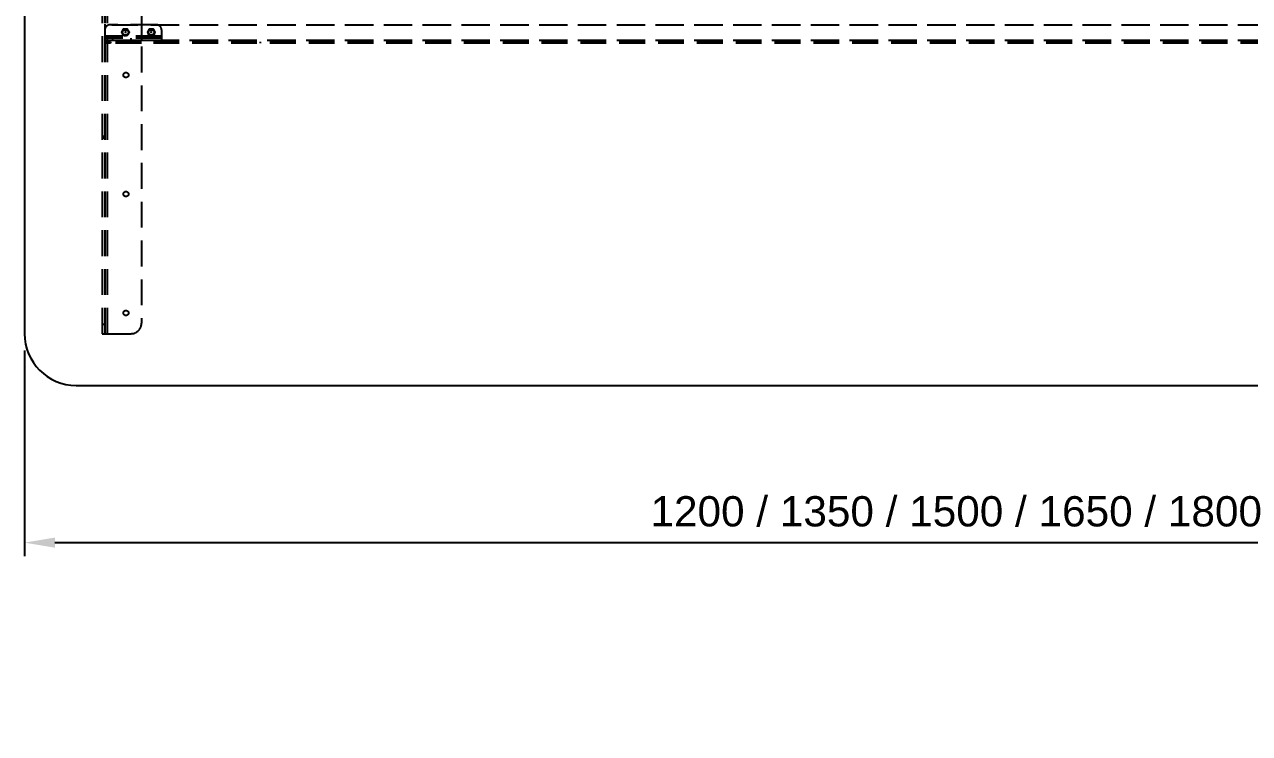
# Model space of a CAD drawing. Header units: millimetres. Extents: x -429 to 4678, y -337 to 3841.
# Drawn here: x 0 to 1183, y -337 to 349 of the extents above; entities that cross this region are included whole.
import ezdxf

# ---------------------------------------------------------------- set-up
doc = ezdxf.new("R2010")
doc.units = ezdxf.units.MM
doc.header["$LTSCALE"] = 100
doc.linetypes.add('CENTERX2', pattern=[20.32, 12.7, -2.54, 2.54, -2.54])
doc.linetypes.add('HIDDEN', pattern=[0.375, 0.25, -0.125])
doc.styles.get("Standard").update_dxf_attribs({"font": 'arial.ttf'})
doc.dimstyles.new('CGJ', dxfattribs={"dimscale": 13, "dimtxt": 2.25, "dimasz": 2.25, "dimexe": 1, "dimexo": 1.25, "dimgap": 1.15, "dimtad": 1, "dimtoh": 1, "dimdec": 1, "dimdsep": 46, "dimtxsty": 'Standard', "dimcen": 0, "dimclrd": 2, "dimclre": 2, "dimclrt": 2, "dimadec": 0, "dimazin": 0, "dimtfac": 1, "dimtdec": 1, "dimtmove": 0, "dimatfit": 0, "dimfxl": 1, "dimtolj": 1, "dimtzin": 0, "dimlwe": -1, "dimarcsym": 2})

# ---------------------------------------------------------------- blocks, each defined once
blk = doc.blocks.new('*D66')
at = {"color": 2, "transparency": 16777216}
for p, q in [((0, 33.8), (0, -165)), ((1800, 33.8), (1800, -165))]:
    blk.add_line(p, q, dxfattribs=at)
at = {"color": 2, "lineweight": -2, "transparency": 16777216}
blk.add_line((29.3, -152), (1770.8, -152), dxfattribs=at)
at = {"color": 2, "transparency": 16777216}
for points in [[(29.3, -147.1), (29.3, -156.9), (0, -152)], [(1770.8, -147.1), (1770.8, -156.9), (1800, -152)]]:
    blk.add_solid(points, dxfattribs=at)
at = {"layer": 'Defpoints', "color": 0, "transparency": 16777216}
for p in [(0, 50), (1800, 50), (1800, -152)]:
    blk.add_point(p, dxfattribs=at)
at = {"color": 2, "transparency": 16777216, "insert": (900, -121.9), "char_height": 29.25, "attachment_point": 5}
blk.add_mtext('\\A1;1200 / 1350 / 1500 / 1650 / 1800', dxfattribs=at)

msp = doc.modelspace()

# ---------------------------------------------------------------- linework, layer by layer
at = {"color": 7, "linetype": 'Continuous', "lineweight": -3}
for p, q in [((0, 750), (0, 50)), ((95.77, 344.5), (94.04, 341.5)), ((99.23, 344.5), (95.77, 344.5)), ((100.96, 341.5), (99.23, 344.5)), ((120.77, 344.5), (119.04, 341.5)), ((124.23, 344.5), (120.77, 344.5)), ((125.96, 341.5), (124.23, 344.5)), ((94.04, 341.5), (95.77, 338.5)), ((95.77, 338.5), (99.23, 338.5)), ((99.23, 338.5), (100.96, 341.5)), ((119.04, 341.5), (120.77, 338.5)), ((120.77, 338.5), (124.23, 338.5)), ((124.23, 338.5), (125.96, 341.5)), ((50, 0), (1750, 0))]:
    msp.add_line(p, q, dxfattribs=at)
at = {"color": 7, "linetype": 'HIDDEN', "lineweight": -3}
for p, q in [((75, 750), (75, 50)), ((77.5, 750), (77.5, 50)), ((80, 750), (80, 50)), ((80, 750), (80, 50)), ((113, 740), (113, 60)), ((78, 348.25), (78, 349.25)), ((1722, 348.25), (78, 348.25)), ((1722, 348.25), (78, 348.25)), ((78, 333.25), (78, 348.25)), ((127.5, 348.5), (82.5, 348.5)), ((94.04, 341.5), (95.77, 344.5)), ((95.77, 344.5), (99.23, 344.5)), ((99.23, 344.5), (100.96, 341.5)), ((1687, 348.25), (113, 348.25)), ((113, 348.25), (113, 333.25)), ((1687, 348.25), (113, 348.25)), ((119.04, 341.5), (120.77, 344.5)), ((120.77, 344.5), (124.23, 344.5)), ((124.23, 344.5), (125.96, 341.5)), ((132.5, 337.5), (132.5, 343.5)), ((132.5, 337.5), (77.5, 337.5)), ((132.5, 337.5), (77.5, 337.5)), ((132.5, 337.5), (77.5, 337.5)), ((132.5, 337.5), (77.5, 337.5)), ((132.5, 335.5), (77.5, 335.5)), ((132.5, 333.5), (77.5, 333.5)), ((1722, 333.25), (78, 333.25)), ((1722, 333.25), (78, 333.25)), ((78, 332.25), (78, 333.25)), ((78, 330.75), (78, 332.25)), ((78, 332.25), (83, 332.25)), ((82.5, 332.25), (82.5, 330.75)), ((83, 332.25), (83, 330.75)), ((113, 332.25), (83, 332.25)), ((85, 335.5), (85, 333.5)), ((95.77, 338.5), (94.04, 341.5)), ((99.23, 338.5), (95.77, 338.5)), ((100.96, 341.5), (99.23, 338.5)), ((103, 333.5), (103, 335.5)), ((105.5, 330.75), (105.5, 332.25)), ((1687, 333.25), (113, 333.25)), ((1687, 333.25), (113, 333.25)), ((1687, 332.25), (113, 332.25)), ((120.77, 338.5), (119.04, 341.5)), ((124.23, 338.5), (120.77, 338.5)), ((125.96, 341.5), (124.23, 338.5)), ((132.5, 333.5), (132.5, 337.5)), ((227.5, 332.25), (227.5, 330.75)), ((250.5, 330.75), (250.5, 332.25)), ((83, 330.75), (78, 330.75)), ((113, 330.75), (83, 330.75)), ((1687, 330.75), (113, 330.75)), ((77.5, 240.58), (75, 240.58)), ((75, 239.43), (77.5, 239.43)), ((77.5, 58.85), (75, 58.85)), ((75, 50), (80, 50)), ((80, 50), (103, 50))]:
    msp.add_line(p, q, dxfattribs=at)
at = {"color": 7, "linetype": 'CENTERX2', "lineweight": -3}
for centre, radius in [((97.5, 341.5), 3), ((97.5, 341.5), 2.9), ((122.5, 341.5), 3), ((122.5, 341.5), 2.9)]:
    msp.add_circle(centre, radius, dxfattribs=at)
at = {"color": 7, "linetype": 'HIDDEN', "lineweight": -3}
for centre, radius in [((97.5, 340.75), 3), ((122.5, 340.75), 3), ((98, 300), 2.5), ((98, 185), 2.5), ((98, 70), 2.5)]:
    msp.add_circle(centre, radius, dxfattribs=at)
for centre, radius, start, end in [((82.5, 343.5), 5, 90, 180), ((127.5, 343.5), 5, 0, 90), ((103, 60), 10, 270, 0)]:
    msp.add_arc(centre, radius, start, end, dxfattribs=at)
at = {"color": 7, "linetype": 'Continuous', "lineweight": -3}
msp.add_arc((50, 50), 50, 180, 270, dxfattribs=at)
for p in [(95.77, 344.5), (99.23, 344.5), (120.77, 344.5), (124.23, 344.5), (94.04, 341.5), (95.77, 338.5), (97.5, 341.5), (99.23, 338.5), (100.96, 341.5), (119.04, 341.5), (120.77, 338.5), (122.5, 341.5), (124.23, 338.5), (125.96, 341.5)]:
    msp.add_point(p, dxfattribs=at)
at = {"color": 7, "linetype": 'CENTERX2', "lineweight": -3}
for p in [(97.5, 341.5), (97.5, 341.5), (122.5, 341.5), (122.5, 341.5)]:
    msp.add_point(p, dxfattribs=at)

# ---------------------------------------------------------------- dimensions: what is measured, and where the dimension line sits
dim = msp.add_linear_dim(base=(1800, -152), p1=(0, 50), p2=(1800, 50), angle=180, text='1200 / 1350 / 1500 / 1650 / <>', dimstyle='CGJ')
dim.commit()
dim.dimension.update_dxf_attribs({"geometry": '*D66', "text_midpoint": (900, -152), "dimtype": 160})

doc.saveas('drawing.dxf')
